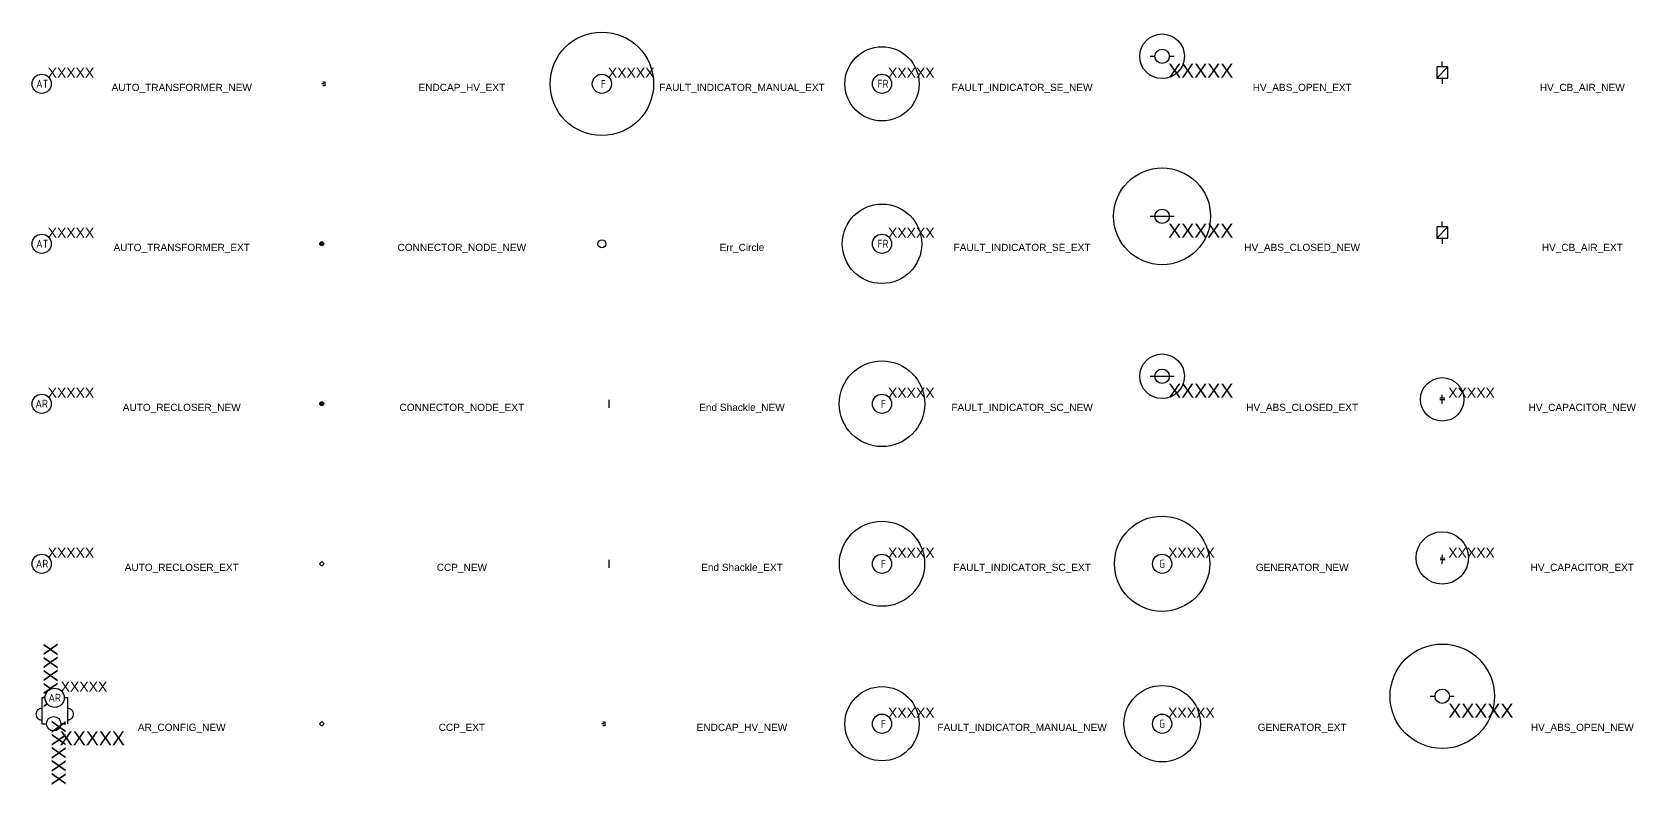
# Model space of a CAD drawing. Header units: metres. Extents: x -2 to 821, y -16 to 182.
# Drawn here: x -2.4 to 398.4, y -15.3 to 172.9 of the extents above; entities that cross this region are included whole.
import ezdxf

# ---------------------------------------------------------------- set-up
doc = ezdxf.new("R2010")
doc.units = ezdxf.units.M
doc.set_wipeout_variables(frame=1)
doc.layers.get('0').update_dxf_attribs({"color": 6})
doc.layers.add('Equip_SP_HV_NEW', color=2, linetype='Continuous')
doc.layers.add('Text', color=1, linetype='Continuous')
doc.styles.add('iecARIAL', font='ARIAL.TTF', dxfattribs={"height": 2})
doc.styles.add('iecISOCP', font='isocp.shx')
doc.styles.get("Standard").update_dxf_attribs({"font": 'ARIAL.TTF'})
doc.linetypes.add('Cable #', pattern='A,8,-0.1,["#",Standard,S=1.8,R=0,X=0.8,Y=-0.9],-3.3', length=11.4)

# ---------------------------------------------------------------- blocks, each defined once
blk = doc.blocks.new('*U62')
blk.add_line((2.4, 5.5), (-2.4, 5.5))
blk.add_lwpolyline([(1.44, 5.5, 0.414214), (0, 6.94, 0.414214), (-1.44, 5.5)], format="xyb")
at = {"style": 'iecARIAL', "flags": 8}
blk.add_attdef('ASSET_NUM', (1.5, 1.5), '', height=3.5, dxfattribs=at)
at = {"flags": 9}
for tag, p in [('ORIENTATION', (0, -0.2)), ('STREETNAME', (0, -1.2)), ('SUBURB', (0, -1.4)), ('USAGE', (0, -0.4)), ('LEGEND', (0, -0.6)), ('LOCATION', (0, -0.8)), ('NOTES', (0, -1))]:
    blk.add_attdef(tag, p, '', height=0.2, dxfattribs=at)
blk = doc.blocks.new('HV_ABS_OPEN_NEW')
for p, q in [((-3, 6.88), (-1.8, 6.88)), ((1.8, 6.88), (3, 6.88))]:
    blk.add_line(p, q)
blk.add_circle((0, 6.88), 1.8)
at = {"style": 'iecARIAL', "flags": 8}
blk.add_attdef('ASSET_NUM', (1.5, 1.5), '', height=3.5, dxfattribs=at)
at = {"flags": 9}
for tag, p in [('ORIENTATION', (0, -0.2)), ('STREETNAME', (0, -1.2)), ('SUBURB', (0, -1.4)), ('USAGE', (0, -0.4)), ('LEGEND', (0, -0.6)), ('LOCATION', (0, -0.8)), ('NOTES', (0, -1))]:
    blk.add_attdef(tag, p, '', height=0.2, dxfattribs=at)
blk = doc.blocks.new('AUTO_RECLOSER_NEW')
blk.add_wipeout([(-0.38, 2.37), (-0.67, 2.3), (-0.96, 2.2), (-1.22, 2.06), (-1.47, 1.89), (-1.7, 1.7), (-1.9, 1.47), (-2.07, 1.22), (-2.2, 0.95), (-2.31, 0.67), (-2.37, 0.37), (-2.4, 0.07), (-2.39, -0.23), (-2.34, -0.53), (-2.26, -0.82), (-2.14, -1.09), (-1.98, -1.35), (-1.8, -1.59), (-1.59, -1.8), (-1.35, -1.99), (-1.09, -2.14), (-0.81, -2.26), (-0.52, -2.34), (-0.22, -2.39), (0.08, -2.4), (0.38, -2.37), (0.67, -2.3), (0.96, -2.2), (1.22, -2.06), (1.47, -1.89), (1.7, -1.7), (1.9, -1.47), (2.07, -1.22), (2.2, -0.95), (2.31, -0.67), (2.37, -0.37), (2.4, -0.07), (2.39, 0.23), (2.34, 0.53), (2.26, 0.82), (2.14, 1.09), (1.98, 1.35), (1.8, 1.59), (1.59, 1.8), (1.35, 1.99), (1.09, 2.14), (0.81, 2.26), (0.52, 2.34), (0.22, 2.39), (-0.08, 2.4)])
blk.add_circle((0, 0), 2.4)
at = {"insert": (0, 0), "char_height": 2, "width": 3.6298, "attachment_point": 5}
blk.add_mtext('{\\Fisocp|c0;AR}', dxfattribs=at)
at = {"style": 'iecARIAL', "flags": 8}
blk.add_attdef('ASSET_NUM', (1.5, 1.5), '', height=2.5, dxfattribs=at)
at = {"flags": 9}
for tag, p in [('ORIENTATION', (0, -0.2)), ('STREETNAME', (0, -1.2)), ('SUBURB', (0, -1.4)), ('USAGE', (0, -0.4)), ('LEGEND', (0, -0.6)), ('LOCATION', (0, -0.8)), ('NOTES', (0, -1))]:
    blk.add_attdef(tag, p, '', height=0.2, dxfattribs=at)
blk = doc.blocks.new('AR_CONFIG_NEW')
at = {"layer": 'Equip_SP_HV_NEW', "color": 7, "linetype": 'Cable #'}
for points in [[(3.25, 6.5), (0, 6.5), (0, 2.4)], [(6.5, 2.4), (6.5, 6.5), (3.25, 6.5)]]:
    blk.add_lwpolyline(points, dxfattribs=at)
at = {"layer": 'Equip_SP_HV_NEW'}
ref = blk.add_blockref('*U62', (5.5, 2.4), dxfattribs=dict(at, rotation=90))
ref.add_attrib('ASSET_NUM', 'XXXXX', (4, 3.9), dxfattribs={"layer": '0', "height": 3.5, "rotation": 90, "style": 'iecARIAL'})
ref = blk.add_blockref('*U62', (1, 2.4), dxfattribs=dict(at, rotation=270))
ref.add_attrib('ASSET_NUM', 'XXXXX', (2.5, 0.9), dxfattribs={"layer": '0', "height": 3.5, "rotation": 270, "style": 'iecARIAL'})
ref = blk.add_blockref('HV_ABS_OPEN_NEW', (3, -6.88), dxfattribs=at)
ref.add_attrib('ASSET_NUM', 'XXXXX', (4.5, -5.38), dxfattribs={"layer": '0', "height": 3.5, "style": 'iecARIAL'})
ref = blk.add_blockref('AUTO_RECLOSER_NEW', (3.25, 6.5), dxfattribs=at)
ref.add_attrib('ASSET_NUM', 'XXXXX', (4.75, 8), dxfattribs={"layer": '0', "height": 2.5, "style": 'iecARIAL'})
blk = doc.blocks.new('AUTO_RECLOSER_EXT')
blk.add_circle((0, 0), 2.4)
at = {"insert": (-1.45, 1), "char_height": 2, "width": 3.6298, "attachment_point": 1}
blk.add_mtext('{\\Fisocp|c0;AR}', dxfattribs=at)
at = {"style": 'iecARIAL', "flags": 8}
blk.add_attdef('ASSET_NUM', (1.5, 1.5), '', height=2.5, dxfattribs=at)
at = {"flags": 9}
for tag, p in [('ORIENTATION', (0, -0.2)), ('STREETNAME', (0, -1.2)), ('SUBURB', (0, -1.4)), ('USAGE', (0, -0.4)), ('LEGEND', (0, -0.6)), ('LOCATION', (0, -0.8)), ('NOTES', (0, -1))]:
    blk.add_attdef(tag, p, '', height=0.2, dxfattribs=at)
blk = doc.blocks.new('AUTO_TRANSFORMER_EXT')
blk.add_circle((0, 0), 2.4)
at = {"insert": (-1.37, 1), "char_height": 2, "width": 5.1572, "attachment_point": 1}
blk.add_mtext('{\\Fisocp|c0;AT}', dxfattribs=at)
at = {"style": 'iecARIAL', "flags": 8}
blk.add_attdef('ASSET_NUM', (1.5, 1.5), '', height=2.5, dxfattribs=at)
at = {"flags": 9}
for tag, p in [('ORIENTATION', (0, -0.2)), ('STREETNAME', (0, -1.2)), ('SUBURB', (0, -1.4)), ('USAGE', (0, -0.4)), ('LEGEND', (0, -0.6)), ('LOCATION', (0, -0.8)), ('NOTES', (0, -1))]:
    blk.add_attdef(tag, p, '', height=0.2, dxfattribs=at)
blk = doc.blocks.new('AUTO_TRANSFORMER_NEW')
blk.add_circle((0, 0), 2.4)
at = {"insert": (-1.37, 1), "char_height": 2, "width": 5.1572, "attachment_point": 1}
blk.add_mtext('{\\Fisocp|c0;AT}', dxfattribs=at)
at = {"style": 'iecARIAL', "flags": 8}
blk.add_attdef('ASSET_NUM', (1.5, 1.5), '', height=2.5, dxfattribs=at)
at = {"flags": 9}
for tag, p in [('ORIENTATION', (0, -0.2)), ('STREETNAME', (0, -1.2)), ('SUBURB', (0, -1.4)), ('USAGE', (0, -0.4)), ('LEGEND', (0, -0.6)), ('LOCATION', (0, -0.8)), ('NOTES', (0, -1))]:
    blk.add_attdef(tag, p, '', height=0.2, dxfattribs=at)
blk = doc.blocks.new('CCP_EXT')
blk.add_lwpolyline([(-0.57, 0), (0, 0.57), (0.57, 0), (0, -0.57), (-0.57, 0)])
at = {"flags": 9}
for tag, p in [('CCP_TYPE', (0, 0)), ('ORIENTATION', (0, -0.2)), ('USAGE', (0, -0.4)), ('LEGEND', (0, -0.6)), ('LIFE_SUPPORT', (0, -0.8)), ('NOTES', (0, -1))]:
    blk.add_attdef(tag, p, '', height=0.2, dxfattribs=at)
blk = doc.blocks.new('CCP_NEW')
blk.add_lwpolyline([(-0.57, 0), (0, 0.57), (0.57, 0), (0, -0.57), (-0.57, 0)])
at = {"flags": 9}
for tag, p in [('CCP_TYPE', (0, 0)), ('ORIENTATION', (0, -0.2)), ('USAGE', (0, -0.4)), ('LEGEND', (0, -0.6)), ('LIFE_SUPPORT', (0, -0.8)), ('NOTES', (0, -1))]:
    blk.add_attdef(tag, p, '', height=0.2, dxfattribs=at)
blk = doc.blocks.new('CONNECTOR_NODE_EXT')
h = blk.add_hatch(color=256)
edge = h.paths.add_edge_path()
edge.add_arc((0, 0), 0.5, 0, 360)
blk.add_circle((0, 0), 0.5)
at = {"flags": 9}
for tag, p in [('ORIENTATION', (0, 0)), ('USAGE', (0, -0.2)), ('NOTES', (0, -0.4))]:
    blk.add_attdef(tag, p, '', height=0.2, dxfattribs=at)
blk = doc.blocks.new('CONNECTOR_NODE_NEW')
h = blk.add_hatch(color=256)
edge = h.paths.add_edge_path()
edge.add_arc((0, 0), 0.5, 0, 360)
blk.add_circle((0, 0), 0.5)
at = {"flags": 9}
for tag, p in [('ORIENTATION', (0, 0)), ('USAGE', (0, -0.2)), ('NOTES', (0, -0.4))]:
    blk.add_attdef(tag, p, '', height=0.2, dxfattribs=at)
blk = doc.blocks.new('ENDCAP_HV_EXT')
for points in [[(0.5, 0), (0, 0)], [(0.25, 0.5), (0.75, 0.5), (0.75, -0.5), (0.25, -0.5)]]:
    blk.add_lwpolyline(points)
at = {"flags": 9}
for tag, p in [('CONNECTOR_TYPE', (0, 0)), ('CONSTRUCTED_VOLTAGE', (0, -0.2)), ('OPERATING_VOLTAGE', (0, -0.6)), ('ORIENTATION', (0, -0.8)), ('OWNED_BY', (0, -1)), ('STATE', (0, -1.2)), ('NO_PHASES', (0, -0.4)), ('USAGE', (0, -1.4)), ('LEGEND', (0, -1.6)), ('NOTES', (0, -1.8))]:
    blk.add_attdef(tag, p, '', height=0.2, dxfattribs=at)
blk = doc.blocks.new('ENDCAP_HV_NEW')
for points in [[(0.5, 0), (0, 0)], [(0.25, 0.5), (0.75, 0.5), (0.75, -0.5), (0.25, -0.5)]]:
    blk.add_lwpolyline(points)
at = {"flags": 9}
for tag, p in [('CONNECTOR_TYPE', (0, 0)), ('CONSTRUCTED_VOLTAGE', (0, -0.2)), ('OPERATING_VOLTAGE', (0, -0.6)), ('ORIENTATION', (0, -0.8)), ('OWNED_BY', (0, -1)), ('STATE', (0, -1.2)), ('NO_PHASES', (0, -0.4)), ('USAGE', (0, -1.4)), ('LEGEND', (0, -1.6)), ('NOTES', (0, -1.8))]:
    blk.add_attdef(tag, p, '', height=0.2, dxfattribs=at)
blk = doc.blocks.new('End Shackle_EXT')
blk.add_wipeout([(1.81, 0.25), (0, 0.25), (0, -0.25), (1.81, -0.25)])
at = {"lineweight": 30}
blk.add_line((1.81, -1), (1.81, 1), dxfattribs=at)
at = {"flags": 9}
for tag, p in [('CONNECTOR_TYPE', (0, 0)), ('CONSTRUCTED_VOLTAGE', (0, -0.2)), ('OPERATING_VOLTAGE', (0, -0.6)), ('ORIENTATION', (0, -0.8)), ('OWNED_BY', (0, -1)), ('STATE', (0, -1.2)), ('NO_PHASES', (0, -0.4)), ('USAGE', (0, -1.4)), ('NOTES', (0, -1.6))]:
    blk.add_attdef(tag, p, '', height=0.2, dxfattribs=at)
blk = doc.blocks.new('End Shackle_NEW')
at = {"lineweight": 0}
blk.add_wipeout([(1.81, 0.25), (0, 0.25), (0, -0.25), (1.81, -0.25)], dxfattribs=at)
at = {"lineweight": 30}
blk.add_line((1.81, -1), (1.81, 1), dxfattribs=at)
at = {"flags": 9}
for tag, p in [('CONNECTOR_TYPE', (0, 0)), ('CONSTRUCTED_VOLTAGE', (0, -0.2)), ('OPERATING_VOLTAGE', (0, -0.6)), ('ORIENTATION', (0, -0.8)), ('OWNED_BY', (0, -1)), ('STATE', (0, -1.2)), ('NO_PHASES', (0, -0.4)), ('USAGE', (0, -1.4)), ('NOTES', (0, -1.6))]:
    blk.add_attdef(tag, p, '', height=0.2, dxfattribs=at)
blk = doc.blocks.new('Err_Circle')
at = {"color": 1}
blk.add_circle((0, 0), 1, dxfattribs=at)
blk.add_attdef('ERR_NUMBER', (-1.12, -1.55), '', height=0.5, dxfattribs=at)
blk = doc.blocks.new('*U59')
blk.add_circle((0, 0), 2.4)
at = {"insert": (-0.28, 0.92), "char_height": 2, "width": 1.2998, "attachment_point": 1, "style": 'iecISOCP'}
blk.add_mtext('F', dxfattribs=at)
at = {"style": 'iecARIAL', "flags": 8}
blk.add_attdef('ASSET_NUM', (1.5, 1.5), '', height=2.5, dxfattribs=at)
at = {"flags": 9}
for tag, p in [('ORIENTATION', (0, -4.47)), ('STREETNAME', (0, -5.47)), ('SUBURB', (0, -5.67)), ('FLITE_NUMBER', (0, -4.27)), ('USAGE', (0, -4.67)), ('LEGEND', (0, -4.87)), ('LOCATION', (0, -5.07)), ('NOTES', (0, -5.27))]:
    blk.add_attdef(tag, p, '', height=0.2, dxfattribs=at)
blk = doc.blocks.new('FAULT_INDICATOR_MANUAL_NEW')
blk.add_circle((0, 0), 2.4)
at = {"insert": (-0.28, 0.92), "char_height": 2, "width": 1.2998, "attachment_point": 1, "style": 'iecISOCP'}
blk.add_mtext('F', dxfattribs=at)
at = {"style": 'iecARIAL', "flags": 8}
blk.add_attdef('ASSET_NUM', (1.5, 1.5), '', height=2.5, dxfattribs=at)
at = {"flags": 9}
for tag, p in [('ORIENTATION', (0, -3.13)), ('STREETNAME', (0, -4.13)), ('FLITE_NUMBER', (0, -2.93)), ('USAGE', (0, -3.33)), ('LEGEND', (0, -3.53)), ('LOCATION', (0, -3.73)), ('NOTES', (0, -3.93)), ('SUBURB', (0, -4.33))]:
    blk.add_attdef(tag, p, '', height=0.2, dxfattribs=at)
blk = doc.blocks.new('FAULT_INDICATOR_SC_EXT')
blk.add_circle((0, 0), 2.4)
at = {"insert": (-0.28, 0.92), "char_height": 2, "width": 1.2998, "attachment_point": 1, "style": 'iecISOCP'}
blk.add_mtext('F', dxfattribs=at)
at = {"style": 'iecARIAL', "flags": 8}
blk.add_attdef('ASSET_NUM', (1.5, 1.5), '', height=2.5, dxfattribs=at)
at = {"flags": 9}
for tag, p in [('ORIENTATION', (0, -3.32)), ('FLITE_NUMBER', (0, -3.12)), ('USAGE', (0, -3.52)), ('LEGEND', (0, -3.72)), ('LOCATION', (0, -3.92)), ('NOTES', (0, -4.12)), ('STREETNAME', (0, -4.32)), ('SUBURB', (0, -4.52))]:
    blk.add_attdef(tag, p, '', height=0.2, dxfattribs=at)
blk = doc.blocks.new('FAULT_INDICATOR_SC_NEW')
blk.add_circle((0, 0), 2.4)
at = {"insert": (-0.28, 0.92), "char_height": 2, "width": 1.2998, "attachment_point": 1, "style": 'iecISOCP'}
blk.add_mtext('F', dxfattribs=at)
at = {"style": 'iecARIAL', "flags": 8}
blk.add_attdef('ASSET_NUM', (1.5, 1.5), '', height=2.5, dxfattribs=at)
at = {"flags": 9}
for tag, p in [('ORIENTATION', (0, -3.42)), ('FLITE_NUMBER', (0, -3.22)), ('USAGE', (0, -3.62)), ('LEGEND', (0, -3.82)), ('LOCATION', (0, -4.02)), ('STREETNAME', (0, -4.42)), ('SUBURB', (0, -4.62)), ('NOTES', (0, -4.22))]:
    blk.add_attdef(tag, p, '', height=0.2, dxfattribs=at)
blk = doc.blocks.new('FAULT_INDICATOR_SE_EXT')
blk.add_circle((0, 0), 2.4)
at = {"insert": (-1.15, 1), "char_height": 2, "width": 2.7042, "attachment_point": 1, "style": 'iecISOCP'}
blk.add_mtext('FR', dxfattribs=at)
at = {"style": 'iecARIAL', "flags": 8}
blk.add_attdef('ASSET_NUM', (1.5, 1.5), '', height=2.5, dxfattribs=at)
at = {"flags": 9}
for tag, p in [('ORIENTATION', (0, -3.07)), ('STREETNAME', (0, -4.07)), ('FLITE_NUMBER', (0, -2.87)), ('USAGE', (0, -3.27)), ('LEGEND', (0, -3.47)), ('LOCATION', (0, -3.67)), ('NOTES', (0, -3.87)), ('SUBURB', (0, -4.27))]:
    blk.add_attdef(tag, p, '', height=0.2, dxfattribs=at)
blk = doc.blocks.new('*U60')
blk.add_circle((0, 0), 2.4)
at = {"insert": (-1.15, 1), "char_height": 2, "width": 2.7042, "attachment_point": 1, "style": 'iecISOCP'}
blk.add_mtext('FR', dxfattribs=at)
at = {"style": 'iecARIAL', "flags": 8}
blk.add_attdef('ASSET_NUM', (1.5, 1.5), '', height=2.5, dxfattribs=at)
at = {"flags": 9}
for tag, p in [('ORIENTATION', (0, -3.91)), ('FLITE_NUMBER', (0, -3.71)), ('USAGE', (0, -4.11)), ('STREETNAME', (0, -4.91)), ('SUBURB', (0, -5.11)), ('LEGEND', (0, -4.31)), ('LOCATION', (0, -4.51)), ('NOTES', (0, -4.71))]:
    blk.add_attdef(tag, p, '', height=0.2, dxfattribs=at)
blk = doc.blocks.new('GENERATOR_EXT')
blk.add_circle((0, 0), 2.4)
at = {"insert": (0, 0), "char_height": 2, "width": 1.1797, "attachment_point": 5, "style": 'iecISOCP'}
blk.add_mtext('G', dxfattribs=at)
at = {"style": 'iecARIAL', "flags": 8}
blk.add_attdef('ASSET_NUM', (1.5, 1.5), '', height=2.5, dxfattribs=at)
at = {"flags": 9}
for tag, p in [('ORIENTATION', (0, -3.37)), ('STREETNAME', (0, -4.17)), ('USAGE', (0, -3.57)), ('LEGEND', (0, -3.77)), ('NOTES', (0, -3.97)), ('SUBURB', (0, -4.37))]:
    blk.add_attdef(tag, p, '', height=0.2, dxfattribs=at)
blk = doc.blocks.new('GENERATOR_NEW')
blk.add_circle((0, 0), 2.4)
at = {"insert": (0, 0), "char_height": 2, "width": 1.1797, "attachment_point": 5, "style": 'iecISOCP'}
blk.add_mtext('G', dxfattribs=at)
at = {"style": 'iecARIAL', "flags": 8}
blk.add_attdef('ASSET_NUM', (1.5, 1.5), '', height=2.5, dxfattribs=at)
at = {"flags": 9}
for tag, p in [('ORIENTATION', (0, -2.95)), ('STREETNAME', (0, -3.75)), ('SUBURB', (0, -3.95)), ('USAGE', (0, -3.15)), ('LEGEND', (0, -3.35)), ('NOTES', (0, -3.55))]:
    blk.add_attdef(tag, p, '', height=0.2, dxfattribs=at)
blk = doc.blocks.new('HV_ABS_CLOSED_EXT')
blk.add_line((-3, 6.87), (3, 6.87))
blk.add_circle((0, 6.87), 1.8)
at = {"style": 'iecARIAL', "flags": 8}
blk.add_attdef('ASSET_NUM', (1.5, 1.5), '', height=3.5, dxfattribs=at)
at = {"flags": 9}
for tag, p in [('ORIENTATION', (0, -0.2)), ('STREETNAME', (0, -1.2)), ('SUBURB', (0, -1.4)), ('USAGE', (0, -0.4)), ('LEGEND', (0, -0.6)), ('LOCATION', (0, -0.8)), ('NOTES', (0, -1))]:
    blk.add_attdef(tag, p, '', height=0.2, dxfattribs=at)
blk = doc.blocks.new('HV_ABS_CLOSED_NEW')
blk.add_line((-3, 6.87), (3, 6.87))
blk.add_circle((0, 6.87), 1.8)
at = {"style": 'iecARIAL', "flags": 8}
blk.add_attdef('ASSET_NUM', (1.5, 1.5), '', height=3.5, dxfattribs=at)
at = {"flags": 9}
for tag, p in [('ORIENTATION', (0, -0.2)), ('STREETNAME', (0, -1.2)), ('SUBURB', (0, -1.4)), ('USAGE', (0, -0.4)), ('LEGEND', (0, -0.6)), ('LOCATION', (0, -0.8)), ('NOTES', (0, -1))]:
    blk.add_attdef(tag, p, '', height=0.2, dxfattribs=at)
blk = doc.blocks.new('HV_ABS_OPEN_EXT')
for p, q in [((-3, 6.87), (-1.8, 6.87)), ((1.8, 6.87), (3, 6.87))]:
    blk.add_line(p, q)
blk.add_circle((0, 6.87), 1.8)
at = {"style": 'iecARIAL', "flags": 8}
blk.add_attdef('ASSET_NUM', (1.5, 1.5), '', height=3.5, dxfattribs=at)
at = {"flags": 9}
for tag, p in [('ORIENTATION', (0, -0.2)), ('STREETNAME', (0, -1.2)), ('SUBURB', (0, -1.4)), ('USAGE', (0, -0.4)), ('LEGEND', (0, -0.6)), ('LOCATION', (0, -0.8)), ('NOTES', (0, -1))]:
    blk.add_attdef(tag, p, '', height=0.2, dxfattribs=at)
blk = doc.blocks.new('*U64')
for p, q in [((-0.53, 1.09), (0.71, 1.08)), ((-0.52, 1.44), (0.68, 1.43)), ((0.02, 1.44), (0.03, 2.24)), ((0.02, -0.02), (0.04, 1.08))]:
    blk.add_line(p, q)
at = {"style": 'iecARIAL', "flags": 8}
blk.add_attdef('ASSET_NUM', (1.5, 1.5), '', height=2.5, dxfattribs=at)
at = {"flags": 9}
for tag, p in [('ORIENTATION', (0, -0.2)), ('STREETNAME', (0, -1.2)), ('SUBURB', (0, -1.4)), ('USAGE', (0, -0.4)), ('LEGEND', (0, -0.6)), ('LOCATION', (0, -0.8)), ('NOTES', (0, -1))]:
    blk.add_attdef(tag, p, '', height=0.2, dxfattribs=at)
blk = doc.blocks.new('HV_CAPACITOR_NEW')
for p, q in [((-0.57, 1.46), (0.63, 1.46)), ((-0.57, 1.1), (0.67, 1.1)), ((-0.02, 1.46), (-0.02, 2.26)), ((-0.01, 0), (0, 1.1))]:
    blk.add_line(p, q)
at = {"style": 'iecARIAL', "flags": 8}
blk.add_attdef('ASSET_NUM', (1.5, 1.5), '', height=2.5, dxfattribs=at)
at = {"flags": 9}
for tag, p in [('ORIENTATION', (0, -0.2)), ('STREETNAME', (0, -1.2)), ('SUBURB', (0, -1.4)), ('USAGE', (0, -0.4)), ('LEGEND', (0, -0.6)), ('LOCATION', (0, -0.8)), ('NOTES', (0, -1))]:
    blk.add_attdef(tag, p, '', height=0.2, dxfattribs=at)
blk = doc.blocks.new('HV_CB_AIR_EXT')
blk.add_line((-1.38, 1.41), (1.42, 4.21))
blk.add_lwpolyline([(1.42, 4.21), (-1.38, 4.21), (-1.38, 1.41), (1.42, 1.41)], close=True)
for points in [[(0.02, 4.21), (0.02, 5.61)], [(0.02, 1.41), (0.02, 0.01)]]:
    blk.add_lwpolyline(points)
blk = doc.blocks.new('HV_CB_AIR_NEW')
blk.add_line((-1.38, 1.41), (1.42, 4.21))
blk.add_lwpolyline([(1.42, 4.21), (-1.38, 4.21), (-1.38, 1.41), (1.42, 1.41)], close=True)
for points in [[(0.02, 4.21), (0.02, 5.61)], [(0.02, 1.41), (0.02, 0.01)]]:
    blk.add_lwpolyline(points)

msp = doc.modelspace()

# ---------------------------------------------------------------- linework, layer by layer
at = {"layer": 'Text', "color": 3}
for centre, radius in [((140, 160), 12.93), ((280, 166.87), 5.58), ((210, 160), 9.28), ((280, 126.87), 12.11), ((210, 120), 9.94), ((280, 86.87), 5.58), ((210, 80), 10.7), ((350, 81.1), 5.43), ((210, 40), 10.64), ((280, 40), 11.9), ((350, 41.46), 6.54), ((350, 6.88), 13.05), ((210, 0), 9.28), ((280, 0), 9.55)]:
    msp.add_circle(centre, radius, dxfattribs=at)

# ---------------------------------------------------------------- block references
ref = msp.add_blockref('HV_ABS_OPEN_EXT', (280, 160))
ref.add_attrib('ASSET_NUM', 'XXXXX', (281.5, 161.5), dxfattribs={"height": 3.5, "style": 'iecARIAL'})
for name, p in [('HV_CB_AIR_NEW', (350, 160)), ('ENDCAP_HV_EXT', (70, 160)), ('HV_CB_AIR_EXT', (350, 120)), ('CONNECTOR_NODE_NEW', (70, 120)), ('Err_Circle', (140, 120)), ('CONNECTOR_NODE_EXT', (70, 80)), ('End Shackle_NEW', (140, 80)), ('CCP_NEW', (70, 40)), ('End Shackle_EXT', (140, 40)), ('AR_CONFIG_NEW', (0, 0)), ('CCP_EXT', (70, 0)), ('ENDCAP_HV_NEW', (140, 0))]:
    msp.add_blockref(name, p)
ref = msp.add_blockref('AUTO_TRANSFORMER_NEW', (0, 160))
ref.add_attrib('ASSET_NUM', 'XXXXX', (1.5, 161.5), dxfattribs={"height": 2.5, "style": 'iecARIAL'})
ref = msp.add_blockref('*U59', (140, 160))
ref.add_attrib('ASSET_NUM', 'XXXXX', (141.5, 161.5), dxfattribs={"height": 2.5, "style": 'iecARIAL'})
ref = msp.add_blockref('*U60', (210, 160))
ref.add_attrib('ASSET_NUM', 'XXXXX', (211.5, 161.5), dxfattribs={"height": 2.5, "style": 'iecARIAL'})
ref = msp.add_blockref('HV_ABS_CLOSED_NEW', (280, 120))
ref.add_attrib('ASSET_NUM', 'XXXXX', (281.5, 121.5), dxfattribs={"height": 3.5, "style": 'iecARIAL'})
ref = msp.add_blockref('AUTO_TRANSFORMER_EXT', (0, 120))
ref.add_attrib('ASSET_NUM', 'XXXXX', (1.5, 121.5), dxfattribs={"height": 2.5, "style": 'iecARIAL'})
ref = msp.add_blockref('FAULT_INDICATOR_SE_EXT', (210, 120))
ref.add_attrib('ASSET_NUM', 'XXXXX', (211.5, 121.5), dxfattribs={"height": 2.5, "style": 'iecARIAL'})
ref = msp.add_blockref('HV_ABS_CLOSED_EXT', (280, 80))
ref.add_attrib('ASSET_NUM', 'XXXXX', (281.5, 81.5), dxfattribs={"height": 3.5, "style": 'iecARIAL'})
ref = msp.add_blockref('AUTO_RECLOSER_NEW', (0, 80))
ref.add_attrib('ASSET_NUM', 'XXXXX', (1.5, 81.5), dxfattribs={"height": 2.5, "style": 'iecARIAL'})
ref = msp.add_blockref('FAULT_INDICATOR_SC_NEW', (210, 80))
ref.add_attrib('ASSET_NUM', 'XXXXX', (211.5, 81.5), dxfattribs={"height": 2.5, "style": 'iecARIAL'})
ref = msp.add_blockref('HV_CAPACITOR_NEW', (350, 80))
ref.add_attrib('ASSET_NUM', 'XXXXX', (351.5, 81.5), dxfattribs={"height": 2.5, "style": 'iecARIAL'})
ref = msp.add_blockref('AUTO_RECLOSER_EXT', (0, 40))
ref.add_attrib('ASSET_NUM', 'XXXXX', (1.5, 41.5), dxfattribs={"height": 2.5, "style": 'iecARIAL'})
ref = msp.add_blockref('FAULT_INDICATOR_SC_EXT', (210, 40))
ref.add_attrib('ASSET_NUM', 'XXXXX', (211.5, 41.5), dxfattribs={"height": 2.5, "style": 'iecARIAL'})
ref = msp.add_blockref('GENERATOR_NEW', (280, 40))
ref.add_attrib('ASSET_NUM', 'XXXXX', (281.5, 41.5), dxfattribs={"height": 2.5, "style": 'iecARIAL'})
ref = msp.add_blockref('*U64', (350, 40))
ref.add_attrib('ASSET_NUM', 'XXXXX', (351.5, 41.5), dxfattribs={"height": 2.5, "style": 'iecARIAL'})
ref = msp.add_blockref('HV_ABS_OPEN_NEW', (350, 0))
ref.add_attrib('ASSET_NUM', 'XXXXX', (351.5, 1.5), dxfattribs={"height": 3.5, "style": 'iecARIAL'})
ref = msp.add_blockref('FAULT_INDICATOR_MANUAL_NEW', (210, 0))
ref.add_attrib('ASSET_NUM', 'XXXXX', (211.5, 1.5), dxfattribs={"height": 2.5, "style": 'iecARIAL'})
ref = msp.add_blockref('GENERATOR_EXT', (280, 0))
ref.add_attrib('ASSET_NUM', 'XXXXX', (281.5, 1.5), dxfattribs={"height": 2.5, "style": 'iecARIAL'})

# ---------------------------------------------------------------- texts
at = {"char_height": 1.8, "width": 40, "attachment_point": 2}
for s, insert in [('AUTO_TRANSFORMER_NEW', (35, 160)), ('ENDCAP_HV_EXT', (105, 160)), ('FAULT_INDICATOR_MANUAL_EXT', (175, 160)), ('FAULT_INDICATOR_SE_NEW', (245, 160)), ('HV_ABS_OPEN_EXT', (315, 160)), ('HV_CB_AIR_NEW', (385, 160)), ('AUTO_TRANSFORMER_EXT', (35, 120)), ('CONNECTOR_NODE_NEW', (105, 120)), ('Err_Circle', (175, 120)), ('FAULT_INDICATOR_SE_EXT', (245, 120)), ('HV_ABS_CLOSED_NEW', (315, 120)), ('HV_CB_AIR_EXT', (385, 120)), ('AUTO_RECLOSER_NEW', (35, 80)), ('CONNECTOR_NODE_EXT', (105, 80)), ('End Shackle_NEW', (175, 80)), ('FAULT_INDICATOR_SC_NEW', (245, 80)), ('HV_ABS_CLOSED_EXT', (315, 80)), ('HV_CAPACITOR_NEW', (385, 80)), ('End Shackle_EXT', (175, 40)), ('AUTO_RECLOSER_EXT', (35, 40)), ('CCP_NEW', (105, 40)), ('FAULT_INDICATOR_SC_EXT', (245, 40)), ('GENERATOR_NEW', (315, 40)), ('HV_CAPACITOR_EXT', (385, 40)), ('AR_CONFIG_NEW', (35, 0)), ('CCP_EXT', (105, 0)), ('ENDCAP_HV_NEW', (175, 0)), ('FAULT_INDICATOR_MANUAL_NEW', (245, 0)), ('GENERATOR_EXT', (315, 0)), ('HV_ABS_OPEN_NEW', (385, 0))]:
    msp.add_mtext(s, dxfattribs=dict(at, insert=insert))

doc.saveas('drawing.dxf')
